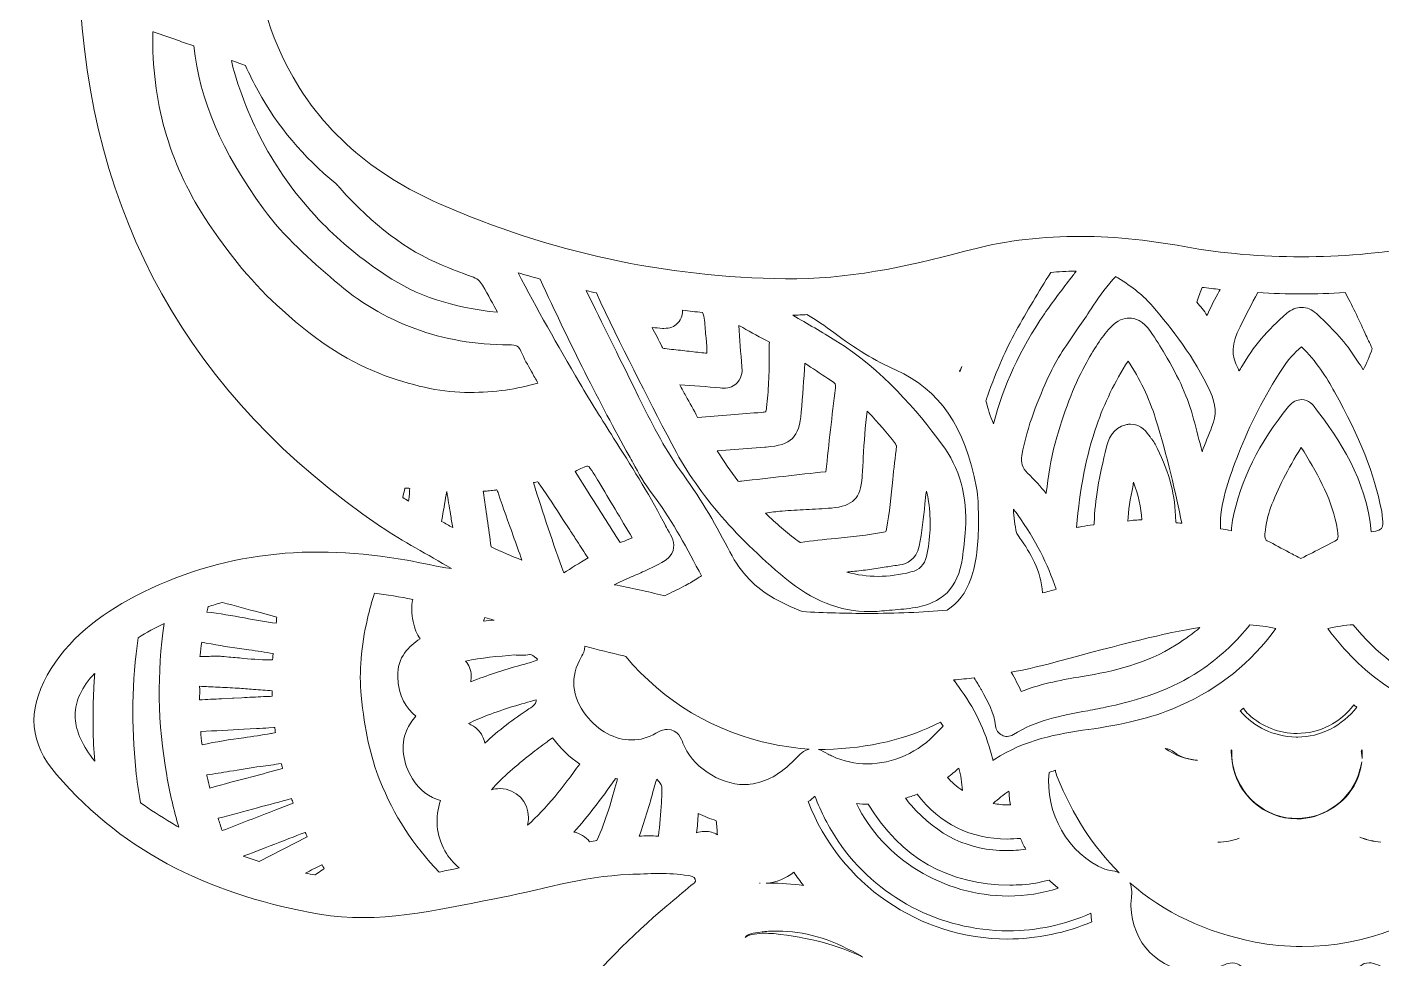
# Model space of a CAD drawing. Extents: x 316 to 1684, y -1896 to -103.
# Drawn here: x 316 to 1043, y -915 to -414 of the extents above; entities that cross this region are included whole.
import ezdxf

# ---------------------------------------------------------------- set-up
doc = ezdxf.new("R2010")
doc.units = 0
doc.header["$MEASUREMENT"] = 0
doc.layers.add('Layer 1', color=7, linetype='Continuous')

# ---------------------------------------------------------------- blocks, each defined once
blk = doc.blocks.new('block 3')
at = {"layer": 'Layer 1', "lineweight": 0}
for points, knots in [([(1673.34, -762.19), (1662.42, -742.79), (1645.38, -729.84), (1626.13, -719.8), (1579.9, -695.65), (1530.89, -691.29), (1480.17, -700.46), (1472.26, -701.9), (1464.42, -703.7), (1456.37, -704.91), (1469.08, -697.31), (1482.2, -690.52), (1494.42, -682.22), (1597.01, -612.54), (1651.13, -515.78), (1656.09, -391.82), (1657.77, -349.84), (1651.93, -308.69), (1637.06, -269.34), (1611.07, -200.51), (1565.67, -148.18), (1500.72, -113.18), (1495.34, -110.27), (1489.49, -108.12), (1483.74, -105.96), (1478.61, -104.02), (1473.29, -103.36), (1467.76, -104.63), (1456.24, -107.26), (1452.69, -116.14), (1459.89, -125.56), (1462.54, -129.04), (1465.99, -132.03), (1469.48, -134.71), (1504.07, -161.2), (1530.16, -194), (1547, -234.47), (1562.92, -272.75), (1566.44, -312.54), (1564.66, -353.22), (1563.42, -381.55), (1557.91, -408.97), (1544.9, -434.47), (1526.94, -469.68), (1498.13, -493.38), (1462.73, -508.99), (1403.63, -535.05), (1341.45, -548.51), (1276.91, -549.25), (1244.48, -549.61), (1212.44, -543.11), (1181.42, -534.64), (1141.75, -523.78), (1102.93, -524.67), (1063.01, -531.95), (1042.09, -535.75), (1021.1, -537.48), (1000.09, -537.46), (1000.09, -537.46), (999.91, -537.46), (999.91, -537.46), (978.9, -537.48), (957.91, -535.75), (936.99, -531.95), (897.07, -524.67), (858.25, -523.78), (818.58, -534.64), (787.56, -543.11), (755.52, -549.61), (723.09, -549.25), (658.55, -548.51), (596.37, -535.05), (537.27, -508.99), (501.87, -493.38), (473.06, -469.68), (455.1, -434.47), (442.09, -408.97), (436.58, -381.55), (435.34, -353.22), (433.56, -312.54), (437.08, -272.75), (453, -234.47), (469.84, -194), (495.93, -161.2), (530.52, -134.71), (534.01, -132.03), (537.46, -129.04), (540.11, -125.56), (547.31, -116.14), (543.76, -107.26), (532.24, -104.63), (526.71, -103.36), (521.39, -104.02), (516.26, -105.96), (510.51, -108.12), (504.66, -110.27), (499.28, -113.18), (434.33, -148.18), (388.93, -200.51), (362.94, -269.34), (348.07, -308.69), (342.23, -349.84), (343.91, -391.82), (348.87, -515.78), (402.99, -612.54), (505.58, -682.22), (517.8, -690.52), (530.92, -697.31), (543.63, -704.91), (535.58, -703.7), (527.74, -701.9), (519.83, -700.46), (469.11, -691.29), (420.1, -695.65), (373.87, -719.8), (354.62, -729.84), (337.58, -742.79), (326.66, -762.19), (315.82, -781.5), (317.18, -798.65), (331.61, -815.5), (368.81, -858.95), (417.78, -881), (472.89, -890.53), (504.31, -895.96), (535.11, -888.27), (565.83, -882.51), (590.21, -877.94), (614, -870.13), (639.08, -869.18), (649.66, -868.8), (660.2, -868.1), (670.74, -869.82), (672.19, -870.06), (673.96, -870.13), (674.55, -871.64), (675.23, -873.37), (673.43, -874.11), (672.36, -875.01), (668.06, -878.7), (663.71, -882.32), (659.38, -885.99), (620.72, -918.68), (588.9, -956.78), (568.23, -1003.36), (540.49, -1065.87), (541.29, -1129.7), (560.55, -1194.13), (578.08, -1252.81), (607.58, -1305.64), (640.94, -1356.5), (684.92, -1423.61), (735.47, -1485.8), (785.51, -1548.36), (833.7, -1608.6), (882.43, -1668.47), (924.51, -1733.3), (952.78, -1776.85), (977.69, -1822.09), (992.65, -1872.18), (994.88, -1879.62), (997.22, -1887), (999.91, -1895.78), (999.93, -1895.87), (999.96, -1895.94), (999.99, -1896.03), (999.99, -1896.01), (1000, -1896.01), (1000, -1896), (1000, -1896.01), (1000.01, -1896.01), (1000.01, -1896.03), (1000.04, -1895.94), (1000.07, -1895.87), (1000.09, -1895.78), (1002.78, -1887), (1005.12, -1879.62), (1007.35, -1872.18), (1022.31, -1822.09), (1047.22, -1776.85), (1075.49, -1733.3), (1117.57, -1668.47), (1166.3, -1608.6), (1214.49, -1548.36), (1264.53, -1485.8), (1315.08, -1423.61), (1359.06, -1356.5), (1392.42, -1305.64), (1421.92, -1252.81), (1439.45, -1194.13), (1458.71, -1129.7), (1459.51, -1065.87), (1431.77, -1003.36), (1411.1, -956.78), (1379.28, -918.68), (1340.63, -885.99), (1336.29, -882.32), (1331.94, -878.7), (1327.64, -875.01), (1326.57, -874.11), (1324.77, -873.37), (1325.45, -871.64), (1326.04, -870.13), (1327.81, -870.06), (1329.26, -869.82), (1339.8, -868.1), (1350.34, -868.8), (1360.92, -869.18), (1386, -870.13), (1409.79, -877.94), (1434.17, -882.51), (1464.89, -888.27), (1495.69, -895.96), (1527.11, -890.53), (1582.22, -881), (1631.19, -858.95), (1668.39, -815.5), (1682.82, -798.65), (1684.18, -781.5), (1673.34, -762.19)], [0, 0, 0, 0, 1, 1, 1, 2, 2, 2, 3, 3, 3, 4, 4, 4, 5, 5, 5, 6, 6, 6, 7, 7, 7, 8, 8, 8, 9, 9, 9, 10, 10, 10, 11, 11, 11, 12, 12, 12, 13, 13, 13, 14, 14, 14, 15, 15, 15, 16, 16, 16, 17, 17, 17, 18, 18, 18, 19, 19, 19, 20, 20, 20, 21, 21, 21, 22, 22, 22, 23, 23, 23, 24, 24, 24, 25, 25, 25, 26, 26, 26, 27, 27, 27, 28, 28, 28, 29, 29, 29, 30, 30, 30, 31, 31, 31, 32, 32, 32, 33, 33, 33, 34, 34, 34, 35, 35, 35, 36, 36, 36, 37, 37, 37, 38, 38, 38, 39, 39, 39, 40, 40, 40, 41, 41, 41, 42, 42, 42, 43, 43, 43, 44, 44, 44, 45, 45, 45, 46, 46, 46, 47, 47, 47, 48, 48, 48, 49, 49, 49, 50, 50, 50, 51, 51, 51, 52, 52, 52, 53, 53, 53, 54, 54, 54, 55, 55, 55, 56, 56, 56, 57, 57, 57, 58, 58, 58, 59, 59, 59, 60, 60, 60, 61, 61, 61, 62, 62, 62, 63, 63, 63, 64, 64, 64, 65, 65, 65, 66, 66, 66, 67, 67, 67, 68, 68, 68, 69, 69, 69, 70, 70, 70, 71, 71, 71, 72, 72, 72, 73, 73, 73, 73]), ([(383.35, -417.25), (383.35, -417.01), (383.36, -416.79), (383.36, -416.58), (383.58, -416.65), (383.81, -416.72), (384.06, -416.8), (388.24, -418.13), (392.5, -419.67), (396.62, -421.15), (399.49, -422.18), (402.37, -423.22), (405.3, -424.22), (408.39, -453.1), (420.31, -480.93), (442.74, -511.71), (453.72, -526.75), (468.14, -539.27), (480.86, -550.32), (507.08, -573.1), (538.56, -584.68), (574.41, -584.74), (579.01, -584.75), (579.81, -585.63), (580.92, -588.16), (582.62, -592.02), (584.66, -595.64), (586.64, -599.13), (587.84, -601.26), (588.98, -603.29), (590.04, -605.34), (578.91, -608.57), (566.91, -610.21), (553.24, -610.33), (539.58, -610.33), (525.26, -607.46), (508.15, -601.3), (489.62, -594.65), (472.51, -583.76), (452.68, -566), (437.72, -552.62), (424.16, -536.41), (411.22, -516.47), (391.99, -486.8), (382.61, -453.42), (383.35, -417.25)], [0, 0, 0, 0, 1, 1, 1, 2, 2, 2, 3, 3, 3, 4, 4, 4, 5, 5, 5, 6, 6, 6, 7, 7, 7, 8, 8, 8, 9, 9, 9, 10, 10, 10, 11, 11, 11, 12, 12, 12, 13, 13, 13, 14, 14, 14, 15, 15, 15, 15]), ([(483.37, -500.09), (483.37, -500.09), (483.84, -500.61), (483.84, -500.61), (501.8, -520.67), (519.22, -533.82), (538.64, -541.97), (543.37, -543.96), (548.56, -545.94), (554.5, -548.05), (557.23, -549.01), (559.09, -550.5), (560.35, -552.76), (563.52, -558.33), (566.1, -562.99), (568.4, -567.28), (544.43, -564.82), (524.79, -558.32), (508.52, -547.44), (495.37, -538.66), (484.24, -529.54), (474.49, -519.57), (451.48, -496.04), (435.28, -467.77), (426.35, -435.55), (426.02, -434.34), (425.75, -433.15), (425.56, -431.99), (427.01, -432.53), (432.02, -434.35), (433.1, -434.74), (435.17, -439.44), (437.42, -444.01), (439.82, -448.36), (450.38, -467.56), (464.06, -483.84), (481.63, -498.12), (482.2, -498.78), (482.78, -499.43), (483.37, -500.09)], [0, 0, 0, 0, 1, 1, 1, 2, 2, 2, 3, 3, 3, 4, 4, 4, 5, 5, 5, 6, 6, 6, 7, 7, 7, 8, 8, 8, 9, 9, 9, 10, 10, 10, 11, 11, 11, 12, 12, 12, 13, 13, 13, 13]), ([(878.49, -545.18), (878.69, -545.18), (878.88, -545.19), (879.08, -545.19), (877.92, -546.7), (876.76, -548.21), (875.62, -549.69), (871.07, -555.6), (866.36, -561.72), (862.03, -568.09), (849, -587.23), (839.98, -606.68), (834.66, -627.18), (833.07, -623.25), (831.67, -619.13), (830.62, -614.89), (830.59, -614.52), (831.01, -613.35), (831.29, -612.58), (831.29, -612.58), (831.39, -612.3), (831.39, -612.3), (836.6, -597.89), (841.32, -587.14), (846.69, -577.43), (852.7, -566.58), (858.99, -556), (865.42, -545.93), (869.6, -545.43), (873.91, -545.18), (878.49, -545.18)], [0, 0, 0, 0, 1, 1, 1, 2, 2, 2, 3, 3, 3, 4, 4, 4, 5, 5, 5, 6, 6, 6, 7, 7, 7, 8, 8, 8, 9, 9, 9, 10, 10, 10, 10]), ([(591.25, -549.43), (607.52, -584.81), (623.15, -615.86), (639.02, -644.34), (639.75, -645.64), (640.46, -646.94), (641.18, -648.25), (644.2, -653.77), (647.32, -659.47), (651.38, -664.73), (661.28, -677.5), (668.71, -691.49), (676.58, -706.31), (676.58, -706.31), (677.92, -708.82), (677.92, -708.82), (677.09, -709.32), (676.28, -709.82), (675.46, -710.33), (673.04, -711.82), (670.76, -713.22), (668.44, -714.42), (665.03, -716.16), (661.61, -717.86), (658.18, -719.55), (658.18, -719.55), (657.58, -719.4), (657.58, -719.4), (648.89, -717.29), (639.96, -715.12), (630.93, -713.57), (633.88, -712.09), (636.99, -710.76), (640.22, -709.39), (642.88, -708.26), (645.64, -707.09), (648.35, -705.79), (648.35, -705.79), (649.17, -705.4), (649.17, -705.4), (657.44, -701.46), (661.22, -699.66), (662.62, -695.2), (663.89, -691.13), (661.97, -687.76), (659.74, -683.87), (659.04, -682.65), (658.22, -681.2), (657.31, -679.47), (649.22, -664.01), (639.8, -649.15), (630.7, -634.79), (624.61, -625.17), (618.3, -615.23), (612.52, -605.27), (600.46, -584.52), (589.46, -565.39), (579.44, -546.08), (583.26, -547.21), (587.18, -548.33), (591.25, -549.43)], [0, 0, 0, 0, 1, 1, 1, 2, 2, 2, 3, 3, 3, 4, 4, 4, 5, 5, 5, 6, 6, 6, 7, 7, 7, 8, 8, 8, 9, 9, 9, 10, 10, 10, 11, 11, 11, 12, 12, 12, 13, 13, 13, 14, 14, 14, 15, 15, 15, 16, 16, 16, 17, 17, 17, 18, 18, 18, 19, 19, 19, 20, 20, 20, 20]), ([(900.26, -548.12), (900.52, -548.25), (900.88, -548.44), (901.37, -548.74), (909.48, -553.67), (915.48, -558.57), (920.24, -564.17), (930.15, -575.79), (942.61, -591.47), (951.02, -609.74), (954.21, -616.64), (954.51, -622.47), (951.98, -628.63), (950.14, -633.12), (948.38, -637.68), (946.68, -642.2), (945.18, -636.32), (943.67, -630.45), (942.12, -624.58), (939.24, -613.59), (934.3, -602.43), (926.57, -589.44), (924.36, -585.77), (921.89, -581.87), (919.01, -577.53), (915.09, -571.62), (910.6, -570.38), (907.52, -570.38), (904.96, -570.38), (901.11, -571.28), (897.32, -575.53), (892.61, -580.83), (888.46, -587.04), (883.86, -595.66), (877.47, -607.63), (872.35, -620.91), (867.75, -637.47), (865.29, -646.38), (864.12, -655.43), (862.99, -664.19), (862.99, -664.19), (862.94, -664.54), (862.94, -664.54), (859.99, -660.91), (856.69, -657.29), (853, -653.62), (850.1, -650.73), (849.24, -648.06), (849.94, -644.1), (852.72, -628.3), (858.82, -613.67), (864.42, -601.44), (868.57, -592.37), (874.19, -584.27), (880.14, -575.69), (882.46, -572.35), (884.85, -568.9), (887.13, -565.41), (890.38, -560.46), (894.3, -554.7), (898.84, -549.59), (899.51, -548.83), (899.97, -548.39), (900.26, -548.12)], [0, 0, 0, 0, 1, 1, 1, 2, 2, 2, 3, 3, 3, 4, 4, 4, 5, 5, 5, 6, 6, 6, 7, 7, 7, 8, 8, 8, 9, 9, 9, 10, 10, 10, 11, 11, 11, 12, 12, 12, 13, 13, 13, 14, 14, 14, 15, 15, 15, 16, 16, 16, 17, 17, 17, 18, 18, 18, 19, 19, 19, 20, 20, 20, 21, 21, 21, 21]), ([(621.48, -556.88), (634.48, -584.81), (648.57, -612.28), (661.89, -637.87), (675.22, -663.48), (694.6, -686.43), (722.88, -710.11), (737.26, -722.14), (752.08, -727.99), (768.2, -727.99), (769.88, -727.99), (771.59, -727.92), (773.4, -727.78), (775.19, -727.61), (776.98, -727.47), (778.77, -727.32), (782.8, -726.98), (786.97, -726.64), (791.13, -726.06), (807.18, -723.86), (815.71, -715.35), (817.97, -699.28), (818.67, -694.35), (819.21, -689.22), (819.6, -683.61), (820.83, -666.22), (816.53, -650.82), (806.8, -637.85), (793.67, -620.34), (775.35, -598.24), (750, -582.52), (742.58, -577.93), (734.92, -573.41), (726.87, -568.88), (729.41, -568.78), (731.96, -568.65), (734.5, -568.5), (739.34, -571.32), (744.11, -574.5), (749.01, -578.2), (760.24, -586.72), (771.08, -593.26), (782.13, -598.21), (805.89, -608.88), (819.28, -628.43), (825.53, -661.6), (826.42, -666.4), (826.51, -671.4), (826.59, -676.68), (826.59, -676.68), (826.65, -679.78), (826.65, -679.78), (826.52, -691.49), (825.76, -701.2), (822.49, -710.48), (819.87, -717.85), (815.61, -723.47), (809.8, -727.21), (796.71, -728.4), (782.37, -729), (767.15, -729), (755.89, -729), (744.06, -728.67), (731.94, -728.02), (726.1, -725.74), (720.38, -722.95), (714.93, -719.69), (705.3, -713.96), (698, -705.73), (691.97, -693.79), (684.83, -679.61), (676.44, -665.92), (666.34, -651.95), (657.59, -639.83), (650.76, -625.98), (644.15, -612.59), (644.15, -612.59), (641.32, -606.86), (641.32, -606.86), (633.55, -591.26), (624.77, -573.58), (616.04, -555.64), (617.82, -556.05), (619.63, -556.46), (621.48, -556.88)], [0, 0, 0, 0, 1, 1, 1, 2, 2, 2, 3, 3, 3, 4, 4, 4, 5, 5, 5, 6, 6, 6, 7, 7, 7, 8, 8, 8, 9, 9, 9, 10, 10, 10, 11, 11, 11, 12, 12, 12, 13, 13, 13, 14, 14, 14, 15, 15, 15, 16, 16, 16, 17, 17, 17, 18, 18, 18, 19, 19, 19, 20, 20, 20, 21, 21, 21, 22, 22, 22, 23, 23, 23, 24, 24, 24, 25, 25, 25, 26, 26, 26, 27, 27, 27, 28, 28, 28, 28]), ([(946.65, -553.86), (949.9, -554.28), (953.15, -554.66), (956.38, -555), (956.23, -555.28), (956.08, -555.56), (955.92, -555.85), (953.65, -560.07), (951.33, -564.37), (949.34, -568.92), (947.73, -566.47), (945.92, -564.07), (943.86, -561.82), (944.85, -558.94), (945.77, -556.32), (946.65, -553.86)], [0, 0, 0, 0, 1, 1, 1, 2, 2, 2, 3, 3, 3, 4, 4, 4, 5, 5, 5, 5]), ([(999.89, -557.43), (999.89, -557.43), (1000.11, -557.43), (1000.11, -557.43), (1007.81, -557.4), (1015.65, -557.15), (1023.47, -556.67), (1027.07, -563.26), (1030.6, -570.46), (1034.21, -578.59), (1035.32, -581.04), (1036.64, -583.92), (1038.07, -586.72), (1036.71, -590.7), (1034.99, -594.54), (1033.15, -598.15), (1031.11, -594.85), (1029.21, -591.94), (1027.31, -589.18), (1021.45, -580.7), (1014.28, -573.71), (1008.03, -567.98), (1005.59, -565.76), (1002.91, -564.63), (1000.05, -564.63), (997.28, -564.63), (994.63, -565.7), (992.16, -567.81), (981.76, -576.72), (973.88, -586.06), (968.06, -596.34), (967.6, -597.15), (967.12, -597.95), (966.62, -598.73), (966.42, -598.3), (966.2, -597.88), (965.97, -597.46), (962.15, -590.53), (962.45, -584.03), (967.03, -575.01), (970.19, -568.75), (973.32, -562.62), (976.58, -556.67), (984.38, -557.15), (992.21, -557.4), (999.89, -557.43)], [0, 0, 0, 0, 1, 1, 1, 2, 2, 2, 3, 3, 3, 4, 4, 4, 5, 5, 5, 6, 6, 6, 7, 7, 7, 8, 8, 8, 9, 9, 9, 10, 10, 10, 11, 11, 11, 12, 12, 12, 13, 13, 13, 14, 14, 14, 15, 15, 15, 15]), ([(665.09, -573.11), (667.39, -570.73), (667.71, -567.74), (667.72, -566.07), (671.29, -566.58), (674.86, -567.02), (678.44, -567.4), (679, -568.58), (679.35, -569.96), (679.5, -571.58), (679.79, -574.72), (680.07, -577.87), (680.35, -581.01), (680.35, -581.01), (680.76, -585.67), (680.76, -585.67), (680.78, -586.88), (680.8, -588.16), (680.79, -589.22), (679.76, -589.14), (678.51, -589.01), (677.08, -588.85), (673.96, -588.52), (670.84, -588.17), (667.73, -587.82), (664.59, -587.47), (661.45, -587.12), (658.33, -586.78), (657.25, -586.66), (657.03, -586.44), (656.63, -585.64), (654.93, -582.18), (653.15, -578.76), (651.38, -575.35), (653.22, -575.61), (655.1, -575.82), (657.05, -575.9), (657.3, -575.91), (657.53, -575.92), (657.75, -575.92), (660.82, -575.92), (663.29, -574.97), (665.09, -573.11)], [0, 0, 0, 0, 1, 1, 1, 2, 2, 2, 3, 3, 3, 4, 4, 4, 5, 5, 5, 6, 6, 6, 7, 7, 7, 8, 8, 8, 9, 9, 9, 10, 10, 10, 11, 11, 11, 12, 12, 12, 13, 13, 13, 14, 14, 14, 14]), ([(697.23, -605.01), (700.08, -601.89), (699.72, -597.79), (699.6, -596.45), (698.96, -589.11), (698.44, -581.61), (697.94, -574.34), (697.94, -574.34), (700.01, -575.48), (700.01, -575.48), (704.68, -578.07), (709.51, -580.74), (714.34, -583.26), (714.22, -586.7), (714.25, -590.13), (714.27, -593.45), (714.28, -594.78), (714.29, -596.12), (714.3, -597.45), (714.12, -599.9), (714, -602.34), (713.88, -604.78), (713.66, -609.5), (713.44, -613.95), (712.84, -618.38), (712.68, -619.61), (712.52, -620.32), (712.41, -620.71), (712.04, -620.8), (711.38, -620.91), (710.26, -621), (704.7, -621.48), (699.14, -621.9), (693.58, -622.32), (687.66, -622.77), (681.74, -623.22), (675.8, -623.74), (673.77, -619.8), (671.6, -615.92), (669.5, -612.17), (668.41, -610.21), (667.3, -608.22), (666.2, -606.21), (673.39, -606.7), (680.73, -607.23), (687.97, -607.91), (688.6, -607.97), (689.17, -607.99), (689.71, -607.99), (692.89, -607.99), (695.42, -606.99), (697.23, -605.01)], [0, 0, 0, 0, 1, 1, 1, 2, 2, 2, 3, 3, 3, 4, 4, 4, 5, 5, 5, 6, 6, 6, 7, 7, 7, 8, 8, 8, 9, 9, 9, 10, 10, 10, 11, 11, 11, 12, 12, 12, 13, 13, 13, 14, 14, 14, 15, 15, 15, 16, 16, 16, 17, 17, 17, 17]), ([(1042.95, -683.38), (1042.54, -683.9), (1041.28, -684.72), (1037.49, -685.21), (1034.97, -657.22), (1020.22, -635.11), (1007.49, -618.85), (1007.39, -618.71), (1007.29, -618.57), (1007.19, -618.43), (1006.28, -617.15), (1004.14, -614.14), (1000.09, -614.14), (997.52, -614.14), (995.18, -615.4), (993.14, -617.88), (977.22, -637.25), (967.37, -657.19), (963.02, -678.85), (962.63, -680.85), (962.52, -682.8), (962.46, -684.56), (960.4, -684.04), (958.41, -683.68), (956.49, -683.48), (956.58, -682.54), (956.54, -681.72), (956.51, -681.08), (956.5, -680.89), (956.49, -680.7), (956.48, -680.68), (956.84, -667.65), (961.59, -655.29), (966.19, -643.33), (972.13, -627.85), (980.07, -612.39), (989.78, -597.39), (992.59, -593.04), (996.33, -589.15), (999.96, -585.78), (1007.94, -593.23), (1013.62, -602.52), (1017.73, -609.92), (1031.29, -634.36), (1039.07, -653.96), (1042.96, -673.48), (1042.96, -673.48), (1043.1, -674.15), (1043.1, -674.15), (1044.18, -680.67), (1043.47, -682.73), (1042.95, -683.38)], [0, 0, 0, 0, 1, 1, 1, 2, 2, 2, 3, 3, 3, 4, 4, 4, 5, 5, 5, 6, 6, 6, 7, 7, 7, 8, 8, 8, 9, 9, 9, 10, 10, 10, 11, 11, 11, 12, 12, 12, 13, 13, 13, 14, 14, 14, 15, 15, 15, 16, 16, 16, 17, 17, 17, 17]), ([(749.82, -607.82), (748.01, -622.74), (746.28, -637.89), (744.69, -652.88), (729.51, -654.49), (714.56, -656.22), (699.32, -657.99), (698.98, -658.03), (698.65, -658.06), (698.34, -658.06), (697.59, -658.06), (697.53, -657.98), (697.35, -657.75), (693.49, -652.71), (689.97, -647.33), (686.3, -641.66), (686.3, -641.66), (711.83, -639.71), (711.83, -639.71), (712.02, -639.69), (712.21, -639.68), (712.6, -639.66), (726.27, -638.6), (730.33, -634.56), (731.47, -620.88), (732.21, -612.13), (732.84, -603.26), (733.42, -594.59), (737.52, -597.38), (741.64, -600.11), (745.66, -602.78), (745.66, -602.78), (748.79, -604.85), (748.79, -604.85), (749.59, -605.39), (750.07, -605.71), (749.82, -607.82)], [0, 0, 0, 0, 1, 1, 1, 2, 2, 2, 3, 3, 3, 4, 4, 4, 5, 5, 5, 6, 6, 6, 7, 7, 7, 8, 8, 8, 9, 9, 9, 10, 10, 10, 11, 11, 11, 12, 12, 12, 12]), ([(816.44, -598.94), (816.87, -598.1), (817.3, -597.26), (817.73, -596.42), (817.38, -597.36), (817.03, -598.3), (816.69, -599.25), (816.64, -599.19), (816.48, -598.98), (816.44, -598.94)], [0, 0, 0, 0, 1, 1, 1, 2, 2, 2, 3, 3, 3, 3]), ([(932.75, -680.27), (932.63, -679.7), (932.48, -678.6), (932.4, -676.5), (931.91, -663.51), (928.33, -650.98), (921.42, -638.14), (921.02, -637.42), (920.43, -636.33), (919.65, -635.39), (919.35, -635), (919.07, -634.58), (918.78, -634.16), (917.15, -631.78), (914.13, -627.36), (908.26, -627.36), (907.58, -627.36), (906.89, -627.42), (906.22, -627.54), (898.13, -628.96), (896.1, -636.9), (895.43, -639.51), (891.28, -655.65), (889.21, -668.22), (888.72, -680.26), (888.7, -680.75), (888.66, -681.1), (888.62, -681.35), (888.5, -681.37), (888.36, -681.39), (888.19, -681.4), (886.1, -681.63), (884.1, -681.99), (882.16, -682.34), (881.2, -682.51), (880.25, -682.68), (879.3, -682.83), (880.99, -662.03), (884.53, -644.05), (890.1, -627.91), (894.18, -616.14), (899.83, -604.55), (906.92, -593.45), (913.2, -602.77), (918.17, -613.19), (921.72, -624.46), (927.97, -644.3), (932.51, -664.78), (935.78, -680.51), (934.15, -680.47), (933.24, -680.36), (932.75, -680.27)], [0, 0, 0, 0, 1, 1, 1, 2, 2, 2, 3, 3, 3, 4, 4, 4, 5, 5, 5, 6, 6, 6, 7, 7, 7, 8, 8, 8, 9, 9, 9, 10, 10, 10, 11, 11, 11, 12, 12, 12, 13, 13, 13, 14, 14, 14, 15, 15, 15, 16, 16, 16, 17, 17, 17, 17]), ([(780.64, -657.14), (779.78, -665.93), (778.9, -675.01), (777.24, -683.7), (777.05, -684.64), (776.87, -684.99), (776.87, -685.03), (776.81, -685.06), (776.5, -685.23), (775.68, -685.39), (767.21, -687.02), (758.36, -687.88), (749.8, -688.72), (743.62, -689.32), (737.23, -689.94), (731.03, -690.86), (731.01, -690.85), (730.61, -690.78), (729.64, -690.08), (723.63, -685.7), (718.12, -680.61), (712.29, -675.21), (712.25, -675.18), (712.22, -675.15), (712.18, -675.12), (715.11, -674.66), (718.09, -674.3), (721.19, -674.03), (725.43, -673.65), (729.81, -673.44), (734.05, -673.23), (738.5, -673.01), (743.1, -672.79), (747.67, -672.38), (759.22, -671.35), (763.38, -667.17), (764.17, -655.82), (764.41, -652.35), (764.6, -648.87), (764.79, -645.39), (765.25, -636.76), (765.7, -628.5), (766.94, -620.38), (767.13, -620.58), (767.32, -620.79), (767.51, -621), (772.76, -626.67), (777.72, -632.03), (782.01, -637.98), (782.48, -638.64), (782.61, -639), (782.65, -639), (781.81, -645.07), (781.22, -651.21), (780.64, -657.14)], [0, 0, 0, 0, 1, 1, 1, 2, 2, 2, 3, 3, 3, 4, 4, 4, 5, 5, 5, 6, 6, 6, 7, 7, 7, 8, 8, 8, 9, 9, 9, 10, 10, 10, 11, 11, 11, 12, 12, 12, 13, 13, 13, 14, 14, 14, 15, 15, 15, 16, 16, 16, 17, 17, 17, 18, 18, 18, 18]), ([(993.44, -696.2), (989.51, -694.12), (985.59, -692.04), (981.7, -689.94), (980.91, -689.51), (980.08, -689.06), (980.41, -686.19), (981.04, -680.65), (982.01, -676.25), (983.46, -672.32), (987.25, -661.99), (992.54, -651.57), (999.95, -639.81), (1007.96, -652.73), (1015.72, -666.15), (1018.75, -681.1), (1019.05, -682.58), (1019.26, -684.12), (1019.47, -685.76), (1019.55, -686.32), (1019.62, -686.89), (1019.7, -687.45), (1019.69, -688.89), (1019.26, -689.53), (1017.94, -690.21), (1017.94, -690.21), (1012.07, -693.21), (1012.07, -693.21), (1007.95, -695.31), (1003.83, -697.41), (999.75, -699.55), (997.65, -698.43), (995.54, -697.32), (993.44, -696.2)], [0, 0, 0, 0, 1, 1, 1, 2, 2, 2, 3, 3, 3, 4, 4, 4, 5, 5, 5, 6, 6, 6, 7, 7, 7, 8, 8, 8, 9, 9, 9, 10, 10, 10, 11, 11, 11, 11]), ([(622.78, -658.29), (628.45, -667.88), (634.49, -678.06), (640.76, -688.35), (640.13, -688.62), (639.5, -688.89), (638.89, -689.15), (637.27, -689.85), (635.72, -690.52), (634.3, -690.97), (628.55, -681.96), (622.83, -672.92), (617.11, -663.89), (617.11, -663.89), (610, -652.68), (610, -652.68), (612.71, -651.29), (615.7, -649.88), (616.94, -649.85), (618.26, -650.66), (621.3, -655.8), (622.78, -658.29)], [0, 0, 0, 0, 1, 1, 1, 2, 2, 2, 3, 3, 3, 4, 4, 4, 5, 5, 5, 6, 6, 6, 7, 7, 7, 7]), ([(520.99, -666.1), (520.87, -666.97), (520.75, -667.85), (520.62, -668.73), (519.58, -668.05), (518.53, -667.36), (517.48, -666.66), (517.89, -665.03), (518.29, -663.39), (518.67, -661.76), (518.85, -661.76), (519.63, -661.76), (519.63, -661.76), (519.63, -661.76), (520.17, -661.76), (520.27, -661.77), (520.51, -661.78), (520.86, -661.81), (521.23, -661.84), (521.2, -663.19), (521.07, -664.91), (520.99, -666.1)], [0, 0, 0, 0, 1, 1, 1, 2, 2, 2, 3, 3, 3, 4, 4, 4, 5, 5, 5, 6, 6, 6, 7, 7, 7, 7]), ([(603.93, -707.28), (598.28, -691.39), (592.8, -675.07), (587.63, -658.68), (588.02, -658.62), (589.94, -658.35), (589.94, -658.35), (590.15, -658.52), (590.57, -658.97), (591.37, -660.13), (595.46, -666.18), (599.54, -672.43), (603.49, -678.46), (603.49, -678.46), (607.16, -684.08), (607.16, -684.08), (608.5, -686.12), (609.82, -688.17), (611.15, -690.22), (613.04, -693.16), (614.99, -696.18), (616.99, -699.17), (612.18, -702.06), (607.93, -704.7), (603.93, -707.28)], [0, 0, 0, 0, 1, 1, 1, 2, 2, 2, 3, 3, 3, 4, 4, 4, 5, 5, 5, 6, 6, 6, 7, 7, 7, 8, 8, 8, 8]), ([(914.36, -678.74), (911.96, -678.8), (909.37, -678.93), (906.76, -679.38), (907.15, -673.78), (908.05, -667.72), (909.6, -660.1), (909.6, -660.1), (909.91, -658.57), (909.91, -658.56), (912.5, -665.54), (913.93, -672.1), (914.36, -678.74)], [0, 0, 0, 0, 1, 1, 1, 2, 2, 2, 3, 3, 3, 4, 4, 4, 4]), ([(538.82, -676.94), (539.58, -672.5), (540.34, -668.05), (541.11, -663.59), (541.11, -663.59), (541.11, -663.56), (541.11, -663.56), (541.14, -663.57), (541.17, -663.57), (541.2, -663.58), (541.2, -663.58), (541.2, -663.58), (541.2, -663.59), (541.79, -667.6), (542.46, -671.61), (543.13, -675.62), (543.53, -678.04), (543.94, -680.46), (544.32, -682.88), (542.35, -681.8), (540.36, -680.69), (538.38, -679.55), (538.38, -679.55), (538.82, -676.94), (538.82, -676.94)], [0, 0, 0, 0, 1, 1, 1, 2, 2, 2, 3, 3, 3, 4, 4, 4, 5, 5, 5, 6, 6, 6, 7, 7, 7, 8, 8, 8, 8]), ([(564.13, -663.09), (565.16, -662.97), (566.29, -662.85), (567.57, -662.73), (567.72, -662.72), (567.89, -662.69), (568.07, -662.66), (568.29, -663.13), (568.56, -663.81), (568.9, -664.79), (571.47, -672.32), (574.19, -679.91), (576.82, -687.25), (578.36, -691.56), (579.93, -695.96), (581.49, -700.37), (576.04, -698.23), (570.52, -695.87), (564.97, -693.31), (563.57, -683.33), (562.16, -673.37), (560.73, -663.42), (561.82, -663.33), (562.93, -663.21), (564.13, -663.09)], [0, 0, 0, 0, 1, 1, 1, 2, 2, 2, 3, 3, 3, 4, 4, 4, 5, 5, 5, 6, 6, 6, 7, 7, 7, 8, 8, 8, 8]), ([(758.92, -706.46), (762.04, -706.13), (765.16, -705.8), (768.26, -705.41), (771.26, -705.03), (774.25, -704.54), (777.13, -704.05), (779.52, -703.66), (781.92, -703.25), (784.31, -702.93), (788.19, -702.41), (793.14, -700.23), (794.72, -692.82), (796.36, -685.24), (797.14, -677.59), (797.9, -670.2), (798.14, -667.88), (798.37, -665.61), (798.62, -663.37), (799.18, -665.23), (799.58, -667.08), (799.85, -668.95), (801.27, -679.03), (800.86, -688.94), (798.64, -698.39), (797.53, -703.1), (795.14, -705.52), (790.38, -706.74), (784.36, -708.29), (778.41, -709.08), (772.68, -709.08), (767.04, -709.08), (761.46, -708.31), (755.98, -706.78), (756.95, -706.67), (757.93, -706.57), (758.92, -706.46)], [0, 0, 0, 0, 1, 1, 1, 2, 2, 2, 3, 3, 3, 4, 4, 4, 5, 5, 5, 6, 6, 6, 7, 7, 7, 8, 8, 8, 9, 9, 9, 10, 10, 10, 11, 11, 11, 12, 12, 12, 12]), ([(845.4, -673.04), (846.26, -674.1), (847.1, -675.21), (847.92, -676.37), (857.03, -689.21), (863.86, -702.53), (868.29, -716.04), (865.91, -716.67), (863.49, -717.32), (861.01, -717.99), (860.15, -706), (854.43, -696.38), (848.88, -688.51), (848.88, -688.51), (848.29, -687.68), (848.29, -687.68), (847.79, -687), (847.11, -686.06), (847.02, -685.66), (846.1, -681.6), (845.65, -677.4), (845.4, -673.04)], [0, 0, 0, 0, 1, 1, 1, 2, 2, 2, 3, 3, 3, 4, 4, 4, 5, 5, 5, 6, 6, 6, 7, 7, 7, 7]), ([(537.05, -867.91), (523.31, -853.81), (512.63, -837.29), (505.26, -818.75), (500.12, -805.82), (497.02, -791.73), (495.21, -773.06), (493.98, -760.37), (495.08, -746.84), (498.59, -731.7), (499.64, -727.14), (500.91, -722.61), (502.37, -718.16), (509.03, -718.99), (515.83, -720.11), (522.92, -721.52), (522.09, -725.23), (522.13, -729.23), (523.08, -733.3), (524.07, -737.52), (524.9, -739.91), (526.81, -742.65), (520.88, -746.69), (514.55, -752.4), (514.8, -762.83), (515.07, -773.67), (519.37, -780.2), (524.56, -784.14), (522.62, -786.39), (520.82, -788.9), (519.47, -792.03), (516.26, -799.48), (517.54, -809.62), (522.74, -817.84), (526.49, -823.79), (531.83, -827.83), (537.83, -829.42), (534.67, -838.38), (535.47, -848.26), (540.17, -856.58), (542.17, -860.11), (544.77, -863.17), (547.81, -865.64), (546.85, -865.84), (545.89, -866.06), (544.9, -866.27), (542.26, -866.85), (539.63, -867.4), (537.05, -867.91)], [0, 0, 0, 0, 1, 1, 1, 2, 2, 2, 3, 3, 3, 4, 4, 4, 5, 5, 5, 6, 6, 6, 7, 7, 7, 8, 8, 8, 9, 9, 9, 10, 10, 10, 11, 11, 11, 12, 12, 12, 13, 13, 13, 14, 14, 14, 15, 15, 15, 16, 16, 16, 16]), ([(449.85, -730.92), (449.72, -731.99), (449.66, -733.09), (449.61, -734.23), (443.96, -733.56), (438.36, -732.53), (432.49, -731.44), (425.92, -730.23), (419.15, -728.99), (412.26, -728.29), (412.49, -727.36), (412.73, -726.38), (412.97, -725.36), (415.5, -724.58), (418.11, -723.82), (420.78, -723.1), (427.47, -724.92), (434.17, -726.72), (440.87, -728.51), (440.87, -728.51), (449.85, -730.92), (449.85, -730.92)], [0, 0, 0, 0, 1, 1, 1, 2, 2, 2, 3, 3, 3, 4, 4, 4, 5, 5, 5, 6, 6, 6, 7, 7, 7, 7]), ([(393.38, -841.52), (387.4, -837.94), (381.82, -834.3), (376.77, -830.67), (375.67, -824.8), (374.81, -818.9), (374.21, -813.08), (371.7, -789.16), (372.12, -765.27), (375.44, -742.03), (379.84, -739.26), (384.48, -736.73), (389.43, -734.38), (385.46, -760.8), (385.9, -788.16), (390.76, -815.91), (392.42, -825.37), (394.59, -834.69), (397.23, -843.76), (395.93, -843.02), (394.64, -842.28), (393.38, -841.52)], [0, 0, 0, 0, 1, 1, 1, 2, 2, 2, 3, 3, 3, 4, 4, 4, 5, 5, 5, 6, 6, 6, 7, 7, 7, 7]), ([(560.92, -733.1), (561.19, -732.46), (561.4, -731.8), (561.57, -731.13), (563.27, -731.6), (564.94, -732.07), (566.55, -732.53), (564.63, -732.73), (562.78, -732.91), (560.92, -733.1)], [0, 0, 0, 0, 1, 1, 1, 2, 2, 2, 3, 3, 3, 3]), ([(885.24, -781.22), (888.91, -780.53), (892.58, -779.84), (896.23, -779.06), (917.69, -774.5), (934, -767.93), (947.55, -758.39), (957.3, -751.52), (965.6, -743.7), (972.27, -735.1), (976.98, -735.41), (981.58, -736.07), (986.29, -737.11), (972.81, -755.58), (955.97, -769.16), (934.98, -778.51), (921.99, -784.3), (907.64, -788.12), (888.48, -790.89), (872.56, -793.18), (854.51, -795.77), (838.35, -805.49), (837.03, -806.29), (835.71, -807.1), (834.38, -807.93), (834.19, -807.12), (833.99, -806.31), (833.78, -805.5), (830.25, -791.81), (824.22, -779.28), (815.87, -768.26), (815, -767.1), (814.12, -765.93), (813.23, -764.73), (816.98, -764.39), (820.67, -764), (824.26, -763.57), (825.67, -765.79), (826.87, -767.8), (827.94, -769.71), (827.94, -769.71), (828.15, -770.09), (828.15, -770.09), (831.74, -776.51), (835.13, -782.57), (835.79, -789.41), (835.99, -791.57), (837.31, -793.48), (839.27, -794.43), (840.14, -794.85), (841.07, -795.06), (842.01, -795.06), (843.18, -795.06), (844.35, -794.73), (845.37, -794.08), (857.32, -786.45), (870.88, -783.91), (885.24, -781.22)], [0, 0, 0, 0, 1, 1, 1, 2, 2, 2, 3, 3, 3, 4, 4, 4, 5, 5, 5, 6, 6, 6, 7, 7, 7, 8, 8, 8, 9, 9, 9, 10, 10, 10, 11, 11, 11, 12, 12, 12, 13, 13, 13, 14, 14, 14, 15, 15, 15, 16, 16, 16, 17, 17, 17, 18, 18, 18, 19, 19, 19, 19]), ([(932.69, -745.89), (916.76, -756.08), (899.09, -760.07), (882.35, -762.86), (872.65, -764.48), (860.79, -766.46), (849.58, -770.96), (848.04, -767.58), (846.27, -764.13), (844.25, -760.55), (851.22, -759.28), (857.83, -757.81), (863.97, -756.16), (863.97, -756.16), (869.64, -754.65), (869.64, -754.65), (903.25, -745.65), (926.73, -739.36), (945.55, -736.55), (941.8, -739.69), (937.55, -742.77), (932.69, -745.89)], [0, 0, 0, 0, 1, 1, 1, 2, 2, 2, 3, 3, 3, 4, 4, 4, 5, 5, 5, 6, 6, 6, 7, 7, 7, 7]), ([(1181.66, -771.91), (1174.05, -782.7), (1168.72, -794.79), (1165.78, -807.91), (1152.16, -799.34), (1136.31, -794.17), (1116.39, -791.73), (1086.62, -788.09), (1063.88, -780.32), (1044.82, -767.27), (1033.37, -759.44), (1023.3, -749.52), (1014.14, -737.02), (1018.75, -736.02), (1023.26, -735.38), (1027.87, -735.08), (1039.86, -750.1), (1054.8, -761.57), (1072.28, -769.17), (1086.98, -775.56), (1102.38, -778.76), (1118.17, -781.73), (1125.76, -783.16), (1132.29, -784.74), (1138.16, -786.55), (1144.25, -788.42), (1149.5, -790.05), (1154.06, -794.3), (1155.24, -795.4), (1156.77, -795.98), (1158.33, -795.98), (1159.16, -795.98), (1160, -795.82), (1160.79, -795.48), (1163.07, -794.49), (1164.56, -792.26), (1164.58, -789.78), (1164.61, -784.29), (1166.76, -780.05), (1169.03, -775.56), (1170.93, -771.81), (1173.14, -767.94), (1175.87, -763.59), (1179.43, -764.02), (1183.09, -764.4), (1186.84, -764.74), (1185.1, -767.12), (1183.37, -769.5), (1181.66, -771.91)], [0, 0, 0, 0, 1, 1, 1, 2, 2, 2, 3, 3, 3, 4, 4, 4, 5, 5, 5, 6, 6, 6, 7, 7, 7, 8, 8, 8, 9, 9, 9, 10, 10, 10, 11, 11, 11, 12, 12, 12, 13, 13, 13, 14, 14, 14, 15, 15, 15, 16, 16, 16, 16]), ([(447.96, -750.58), (447.96, -750.58), (447.73, -752.81), (447.61, -753.92), (447.08, -753.93), (446.54, -753.94), (446.01, -753.94), (440.91, -753.94), (435.56, -753.45), (429.9, -752.93), (426.86, -752.65), (423.71, -752.36), (420.41, -752.12), (419.47, -751.99), (418.45, -751.93), (417.24, -751.93), (416.09, -751.93), (414.85, -751.99), (413.54, -752.05), (412.29, -752.12), (410.97, -752.18), (409.62, -752.18), (409.26, -752.18), (408.93, -752.18), (408.6, -752.17), (408.6, -752.17), (408.69, -751.47), (408.69, -751.47), (408.98, -749.17), (409.29, -746.83), (409.55, -744.44), (416.2, -745.67), (423.03, -746.9), (429.85, -747.87), (431.54, -748.11), (433.23, -748.34), (434.92, -748.57), (439.43, -749.17), (443.72, -749.75), (447.96, -750.58)], [0, 0, 0, 0, 1, 1, 1, 2, 2, 2, 3, 3, 3, 4, 4, 4, 5, 5, 5, 6, 6, 6, 7, 7, 7, 8, 8, 8, 9, 9, 9, 10, 10, 10, 11, 11, 11, 12, 12, 12, 13, 13, 13, 13]), ([(659.53, -791.3), (657.14, -791.3), (655.11, -792.33), (653.45, -793.33), (649.44, -795.74), (645.07, -796.96), (640.46, -796.96), (631.34, -796.96), (622.44, -792.17), (616.04, -783.8), (608.01, -773.3), (607.2, -763.24), (613.46, -752.16), (613.46, -752.16), (613.69, -751.78), (613.69, -751.78), (614.25, -750.86), (615.38, -748.99), (615.34, -746.6), (622.29, -748.52), (629.34, -750.21), (636.17, -751.84), (636.17, -751.84), (637.21, -752.09), (637.21, -752.09), (657.55, -776.44), (684.89, -792.73), (716.4, -799.25), (722.71, -800.55), (729.45, -801.45), (735.69, -801.85), (732.81, -802.56), (730.72, -804.7), (728.1, -807.37), (720.23, -815.42), (712.57, -819.67), (703.98, -820.73), (702.98, -820.85), (701.93, -820.91), (700.88, -820.91), (687.33, -820.91), (672.25, -810.69), (667.94, -798.59), (667.3, -796.79), (665.34, -791.3), (659.53, -791.3)], [0, 0, 0, 0, 1, 1, 1, 2, 2, 2, 3, 3, 3, 4, 4, 4, 5, 5, 5, 6, 6, 6, 7, 7, 7, 8, 8, 8, 9, 9, 9, 10, 10, 10, 11, 11, 11, 12, 12, 12, 13, 13, 13, 14, 14, 14, 15, 15, 15, 15]), ([(579.19, -751.37), (580.03, -751.42), (580.86, -751.46), (581.68, -751.46), (583.09, -751.46), (584.33, -751.33), (585.49, -751.08), (585.67, -751.04), (585.83, -751.02), (585.97, -751.02), (586.74, -751.02), (587.8, -751.82), (589.46, -753.14), (589.6, -753.26), (589.74, -753.37), (589.88, -753.48), (589.79, -753.73), (589.67, -753.98), (589.56, -754.17), (587, -755.11), (584.29, -755.85), (581.43, -756.63), (581.43, -756.63), (580.88, -756.78), (580.88, -756.78), (571.76, -759.27), (562.76, -762.26), (554, -765.68), (554.2, -764.66), (554.3, -763.6), (554.28, -762.5), (554.22, -759.33), (553.1, -756.61), (551.23, -754.59), (559.7, -752.78), (568.48, -752.04), (577.6, -751.3), (578.13, -751.31), (578.66, -751.34), (579.19, -751.37)], [0, 0, 0, 0, 1, 1, 1, 2, 2, 2, 3, 3, 3, 4, 4, 4, 5, 5, 5, 6, 6, 6, 7, 7, 7, 8, 8, 8, 9, 9, 9, 10, 10, 10, 11, 11, 11, 12, 12, 12, 13, 13, 13, 13]), ([(341.67, -785.24), (341.2, -777.37), (344.24, -769.91), (350.97, -762.45), (351.34, -762.03), (351.72, -761.62), (352.1, -761.21), (351.88, -764.61), (351.69, -768.14), (351.52, -771.9), (350.95, -784.34), (351.16, -796.54), (352.14, -808.38), (345.62, -800.31), (342.11, -792.57), (341.67, -785.24)], [0, 0, 0, 0, 1, 1, 1, 2, 2, 2, 3, 3, 3, 4, 4, 4, 5, 5, 5, 5]), ([(408.46, -768.11), (411.68, -768.29), (414.9, -768.44), (418.12, -768.59), (421.7, -768.76), (425.28, -768.92), (428.85, -769.14), (431.68, -769.32), (434.51, -769.55), (437.34, -769.79), (440.61, -770.06), (443.97, -770.34), (447.35, -770.52), (447.39, -771.59), (447.42, -772.63), (447.42, -773.46), (446.15, -773.57), (444.38, -773.64), (442.7, -773.7), (438.84, -773.85), (434.99, -774.08), (431.13, -774.31), (431.13, -774.31), (426.77, -774.56), (426.77, -774.56), (426.64, -774.55), (426.5, -774.54), (426.37, -774.54), (426.26, -774.54), (426.15, -774.55), (426.04, -774.55), (426.04, -774.55), (420.16, -774.84), (420.16, -774.84), (416.32, -775.03), (412.37, -775.22), (408.42, -775.46), (408.5, -773.08), (408.53, -770.61), (408.46, -768.11)], [0, 0, 0, 0, 1, 1, 1, 2, 2, 2, 3, 3, 3, 4, 4, 4, 5, 5, 5, 6, 6, 6, 7, 7, 7, 8, 8, 8, 9, 9, 9, 10, 10, 10, 11, 11, 11, 12, 12, 12, 13, 13, 13, 13]), ([(552.76, -788.16), (556.16, -786.48), (559.65, -785.03), (563.08, -783.7), (572.11, -780.22), (581.17, -777.55), (589.15, -775.38), (589.18, -777.23), (588.16, -778.44), (585.25, -780.31), (576.89, -785.68), (568.96, -791.86), (561.54, -798.72), (561.04, -796), (559.74, -793.43), (557.79, -791.43), (556.35, -789.96), (554.65, -788.86), (552.76, -788.16)], [0, 0, 0, 0, 1, 1, 1, 2, 2, 2, 3, 3, 3, 4, 4, 4, 5, 5, 5, 6, 6, 6, 6]), ([(998.05, -795.41), (997.72, -795.41), (997.4, -795.41), (997.16, -795.4), (984.66, -794.9), (974.83, -790.3), (967.16, -781.34), (967.76, -780.84), (968.32, -780.34), (968.84, -779.86), (969.58, -780.98), (970.49, -782.25), (971.7, -783.34), (978.95, -789.86), (988.18, -793.45), (997.7, -793.45), (1009.73, -793.45), (1020.87, -787.77), (1028.08, -778.1), (1028.63, -778.53), (1029.19, -778.93), (1029.76, -779.31), (1022.08, -789.28), (1010.06, -795.41), (998.05, -795.41)], [0, 0, 0, 0, 1, 1, 1, 2, 2, 2, 3, 3, 3, 4, 4, 4, 5, 5, 5, 6, 6, 6, 7, 7, 7, 8, 8, 8, 8]), ([(432.24, -791.22), (432.24, -791.22), (439.05, -790.85), (439.05, -790.85), (441.23, -790.74), (443.41, -790.59), (445.59, -790.44), (445.59, -790.44), (448.33, -790.25), (448.33, -790.25), (448.49, -790.25), (448.66, -790.25), (448.81, -790.24), (448.84, -790.45), (449.09, -792.34), (449.17, -793.03), (448.68, -793.12), (446.73, -793.48), (446.73, -793.48), (441.94, -794.35), (436.97, -795.06), (432.17, -795.74), (424.83, -796.78), (417.27, -797.86), (409.77, -799.59), (409.42, -797), (409.17, -794.64), (409.01, -792.4), (416.79, -792.06), (424.63, -791.63), (432.24, -791.22)], [0, 0, 0, 0, 1, 1, 1, 2, 2, 2, 3, 3, 3, 4, 4, 4, 5, 5, 5, 6, 6, 6, 7, 7, 7, 8, 8, 8, 9, 9, 9, 10, 10, 10, 10]), ([(807.58, -789.57), (807.25, -789.92), (805.38, -791.9), (804.67, -792.66), (794.57, -803.54), (780.83, -809.77), (766.98, -809.77), (760.4, -809.77), (754.08, -808.4), (748.19, -805.7), (747.45, -805.36), (746.72, -805), (745.99, -804.59), (744.03, -803.48), (742.41, -802.57), (740.76, -802.06), (741.38, -802.07), (741.98, -802.08), (742.57, -802.08), (743.17, -802.08), (743.76, -802.07), (744.39, -802.06), (768.49, -801.29), (788.21, -796.61), (806.27, -787.34), (806.76, -788.2), (807.2, -788.93), (807.58, -789.57)], [0, 0, 0, 0, 1, 1, 1, 2, 2, 2, 3, 3, 3, 4, 4, 4, 5, 5, 5, 6, 6, 6, 7, 7, 7, 8, 8, 8, 9, 9, 9, 9]), ([(569.9, -823.08), (569.9, -823.08), (569.59, -823.08), (569.59, -823.08), (568.03, -823.08), (566.53, -823.3), (565.11, -823.73), (571.27, -816.68), (578.63, -810.59), (586.26, -804.52), (589.02, -802.32), (591.98, -800.16), (594.83, -798.07), (595.87, -797.32), (596.9, -796.56), (597.94, -795.8), (602.05, -801.37), (606.94, -806.08), (612.55, -809.87), (603.6, -822.27), (594.97, -833.41), (584.43, -842.8), (584.81, -841.47), (585.03, -840.07), (585.04, -838.63), (585.07, -830.08), (578.42, -823.25), (569.9, -823.08)], [0, 0, 0, 0, 1, 1, 1, 2, 2, 2, 3, 3, 3, 4, 4, 4, 5, 5, 5, 6, 6, 6, 7, 7, 7, 8, 8, 8, 9, 9, 9, 9]), ([(926.92, -801.48), (928.52, -801.61), (930.12, -802.32), (931.8, -803.63), (934.98, -806.12), (939.01, -807.48), (944.07, -807.75), (944.07, -807.86), (944.08, -807.97), (944.09, -808.07), (937.43, -807.2), (931.75, -805.02), (926.92, -801.48)], [0, 0, 0, 0, 1, 1, 1, 2, 2, 2, 3, 3, 3, 4, 4, 4, 4]), ([(992.04, -838.7), (993.86, -838.98), (995.71, -839.12), (997.53, -839.12), (997.53, -839.12), (997.53, -839.12), (997.54, -839.12), (1013.15, -839.12), (1026.96, -828.7), (1031.13, -813.78), (1031.13, -813.78), (1031.4, -812.85), (1031.4, -812.85), (1031.75, -811.67), (1032.17, -810.27), (1032.39, -808.74), (1031.18, -819.36), (1025.59, -828.09), (1015.97, -834.03), (1010.35, -837.5), (1004, -839.34), (997.59, -839.34), (980.11, -839.35), (965.17, -826.14), (962.84, -808.62), (962.48, -805.96), (962.31, -803.94), (962.34, -802.22), (962.45, -802.32), (962.56, -802.42), (962.68, -802.52), (962.66, -802.73), (962.64, -802.96), (962.64, -803.18), (962.14, -820.46), (975.04, -836.06), (992.04, -838.7)], [0, 0, 0, 0, 1, 1, 1, 2, 2, 2, 3, 3, 3, 4, 4, 4, 5, 5, 5, 6, 6, 6, 7, 7, 7, 8, 8, 8, 9, 9, 9, 10, 10, 10, 11, 11, 11, 12, 12, 12, 12]), ([(1032.59, -802.25), (1032.67, -803.86), (1032.65, -805.45), (1032.55, -806.99), (1032.57, -806.07), (1032.51, -805.13), (1032.3, -804.17), (1032.12, -803.34), (1032.03, -802.9), (1032.59, -802.25)], [0, 0, 0, 0, 1, 1, 1, 2, 2, 2, 3, 3, 3, 3]), ([(452.27, -809.58), (452.43, -810.2), (452.59, -810.8), (452.74, -811.37), (452.82, -811.68), (452.91, -811.98), (452.99, -812.29), (447.5, -813.78), (442, -815.24), (436.51, -816.7), (429.09, -818.67), (421.45, -820.7), (413.89, -822.8), (413.45, -820.74), (412.97, -818.71), (412.51, -816.72), (412.43, -816.4), (412.36, -816.08), (412.28, -815.76), (416.4, -815.15), (420.53, -814.46), (424.53, -813.79), (430.04, -812.87), (435.74, -811.92), (441.32, -811.17), (444.81, -810.71), (448.5, -810.2), (452.27, -809.58)], [0, 0, 0, 0, 1, 1, 1, 2, 2, 2, 3, 3, 3, 4, 4, 4, 5, 5, 5, 6, 6, 6, 7, 7, 7, 8, 8, 8, 9, 9, 9, 9]), ([(809.96, -817.07), (812.09, -815.54), (814.16, -813.85), (816.15, -812.02), (817.07, -815.85), (817.78, -819.91), (817.96, -824.06), (814.85, -822), (812.11, -819.64), (809.96, -817.07)], [0, 0, 0, 0, 1, 1, 1, 2, 2, 2, 3, 3, 3, 3]), ([(897.39, -866.98), (896.31, -866.76), (895.18, -866.53), (894.51, -866.27), (875.04, -858.69), (861.89, -835.72), (864.63, -814.38), (865.61, -814.07), (866.55, -813.7), (867.39, -813.37), (867.54, -813.31), (867.71, -813.24), (867.88, -813.18), (868.09, -814.29), (868.36, -815.5), (868.86, -816.73), (877.18, -837.29), (888.31, -854.48), (902.17, -868.24), (900.57, -867.61), (898.9, -867.28), (897.39, -866.98)], [0, 0, 0, 0, 1, 1, 1, 2, 2, 2, 3, 3, 3, 4, 4, 4, 5, 5, 5, 6, 6, 6, 7, 7, 7, 7]), ([(617.79, -851.63), (615.76, -848.97), (612.79, -847.08), (609.37, -846.43), (617.02, -838.09), (623.96, -828.78), (631.48, -817.99), (631.57, -817.87), (631.64, -817.77), (631.71, -817.68), (631.71, -817.68), (632.61, -817.86), (632.8, -817.89), (632.68, -818.32), (632.56, -818.77), (632.45, -819.21), (629.87, -828.83), (626.62, -840), (621.78, -850.95), (620.45, -851.18), (619.12, -851.4), (617.79, -851.63)], [0, 0, 0, 0, 1, 1, 1, 2, 2, 2, 3, 3, 3, 4, 4, 4, 5, 5, 5, 6, 6, 6, 7, 7, 7, 7]), ([(644.46, -848.58), (647.77, -839.54), (650.39, -830.34), (652.75, -821.55), (653.05, -820.44), (653.46, -819.25), (654.01, -817.93), (655.54, -819.82), (656.27, -820.82), (656.47, -821.6), (656.83, -822.94), (656.67, -825.86), (656.4, -830.67), (656.05, -836.48), (655.61, -842.58), (654.78, -848.59), (653, -848.52), (651.21, -848.49), (649.42, -848.49), (647.78, -848.49), (646.13, -848.52), (644.46, -848.58)], [0, 0, 0, 0, 1, 1, 1, 2, 2, 2, 3, 3, 3, 4, 4, 4, 5, 5, 5, 6, 6, 6, 7, 7, 7, 7]), ([(439.44, -833.39), (445.56, -831.75), (451.69, -830.1), (457.81, -828.46), (458.12, -829.29), (458.42, -830.12), (458.71, -830.94), (458.71, -830.94), (449.3, -834.56), (449.3, -834.56), (439.7, -838.26), (430.1, -841.95), (420.51, -845.66), (419.76, -843.29), (419.06, -841.1), (418.36, -839.04), (425.39, -837.17), (432.42, -835.28), (439.44, -833.39)], [0, 0, 0, 0, 1, 1, 1, 2, 2, 2, 3, 3, 3, 4, 4, 4, 5, 5, 5, 6, 6, 6, 6]), ([(751.32, -851.33), (771.73, -881.45), (805.86, -899.43), (842.61, -899.43), (842.61, -899.43), (842.62, -899.43), (842.62, -899.43), (858.03, -899.43), (872.91, -896.29), (886.92, -890.06), (887.06, -891.61), (887.25, -893.12), (887.5, -894.6), (874.18, -900.43), (857.39, -903.89), (842.28, -903.89), (795.02, -903.9), (752.08, -874.28), (735.21, -830.09), (736.57, -829.17), (737.75, -828.14), (738.81, -827.17), (741.99, -835.66), (746.19, -843.78), (751.32, -851.33)], [0, 0, 0, 0, 1, 1, 1, 2, 2, 2, 3, 3, 3, 4, 4, 4, 5, 5, 5, 6, 6, 6, 7, 7, 7, 8, 8, 8, 8]), ([(842.14, -850.15), (844.43, -850.15), (846.79, -850.04), (849.21, -849.81), (850.01, -851.7), (850.92, -853.68), (852.01, -855.67), (848.46, -856.13), (844.99, -856.36), (841.64, -856.36), (821.67, -856.37), (804.92, -848.41), (790.43, -832.04), (789.28, -830.74), (788.27, -829.48), (787.36, -828.24), (789.45, -827.62), (791.55, -826.92), (793.62, -826.1), (806.13, -842.06), (822.43, -850.15), (842.13, -850.15), (842.14, -850.15), (842.14, -850.15), (842.14, -850.15)], [0, 0, 0, 0, 1, 1, 1, 2, 2, 2, 3, 3, 3, 4, 4, 4, 5, 5, 5, 6, 6, 6, 7, 7, 7, 8, 8, 8, 8]), ([(842.46, -831.87), (839.86, -831.87), (837.17, -831.56), (834.48, -830.99), (837.29, -828.54), (840.1, -826.39), (842.98, -824.5), (843.1, -826.87), (843.33, -829.34), (843.77, -831.84), (843.34, -831.86), (842.9, -831.87), (842.46, -831.87)], [0, 0, 0, 0, 1, 1, 1, 2, 2, 2, 3, 3, 3, 4, 4, 4, 4]), ([(679.88, -846.04), (679.88, -846.04), (679.42, -846.05), (679.42, -846.05), (677.97, -846.1), (676.59, -846.38), (675.3, -846.88), (675.67, -843.45), (675.92, -840.04), (676.16, -836.69), (676.17, -836.62), (676.17, -836.55), (676.18, -836.48), (679.4, -838.04), (682.62, -839.31), (685.86, -840.31), (686.11, -842.81), (686.32, -845.32), (686.41, -847.82), (684.51, -846.69), (682.28, -846.04), (679.88, -846.04)], [0, 0, 0, 0, 1, 1, 1, 2, 2, 2, 3, 3, 3, 4, 4, 4, 5, 5, 5, 6, 6, 6, 7, 7, 7, 7]), ([(843.52, -874.89), (843.52, -874.89), (843.53, -874.89), (843.53, -874.89), (845.68, -874.89), (847.89, -874.82), (850.09, -874.7), (855.07, -874.43), (859.74, -873.38), (864.48, -872.2), (866.07, -873.72), (867.74, -875.18), (869.49, -876.56), (860.88, -879.36), (851.9, -880.76), (842.66, -880.76), (807.74, -880.76), (775.63, -860.8), (761.06, -831.12), (763.26, -831.33), (765.38, -831.42), (767.45, -831.42), (767.45, -831.42), (767.45, -831.42), (767.46, -831.42), (784.93, -860.27), (810.52, -874.89), (843.52, -874.89)], [0, 0, 0, 0, 1, 1, 1, 2, 2, 2, 3, 3, 3, 4, 4, 4, 5, 5, 5, 6, 6, 6, 7, 7, 7, 8, 8, 8, 9, 9, 9, 9]), ([(465.12, -846.62), (465.49, -847.39), (465.86, -848.17), (466.23, -848.95), (466.23, -848.95), (440.39, -862.16), (440.39, -862.16), (437.51, -861.27), (434.66, -860.34), (431.86, -859.36), (437.93, -857.04), (460.1, -848.54), (465.12, -846.62)], [0, 0, 0, 0, 1, 1, 1, 2, 2, 2, 3, 3, 3, 4, 4, 4, 4]), ([(955.17, -851.9), (959.08, -851.84), (962.94, -851.1), (966.66, -849.71), (962.97, -851.13), (959.12, -851.88), (955.17, -851.9)], [0, 0, 0, 0, 1, 1, 1, 2, 2, 2, 2]), ([(1031.39, -849.12), (1035.05, -850.61), (1038.79, -851.5), (1042.58, -851.78), (1038.68, -851.58), (1034.96, -850.7), (1031.39, -849.12)], [0, 0, 0, 0, 1, 1, 1, 2, 2, 2, 2]), ([(465.26, -868.46), (468.2, -866.96), (471.14, -865.45), (474.08, -863.95), (474.14, -864.03), (475.15, -865.74), (475.38, -866.12), (474.95, -866.41), (470.29, -869.43), (470.29, -869.43), (468.6, -869.12), (466.93, -868.8), (465.26, -868.46)], [0, 0, 0, 0, 1, 1, 1, 2, 2, 2, 3, 3, 3, 4, 4, 4, 4]), ([(727.48, -868.01), (729.08, -870.31), (730.8, -872.68), (732.64, -875.05), (726.76, -874.26), (720.65, -873.86), (714.17, -873.86), (713.69, -873.86), (713.2, -873.87), (712.71, -873.87), (718.01, -873.43), (723.1, -871.39), (727.48, -868.01)], [0, 0, 0, 0, 1, 1, 1, 2, 2, 2, 3, 3, 3, 4, 4, 4, 4]), ([(709.12, -873.94), (709.13, -873.94), (709.13, -873.93), (709.13, -873.92), (709.22, -873.93), (709.31, -873.93), (709.41, -873.93), (709.31, -873.94), (709.22, -873.94), (709.12, -873.94)], [0, 0, 0, 0, 1, 1, 1, 2, 2, 2, 3, 3, 3, 3]), ([(1090.78, -881.05), (1090.87, -881.77), (1090.98, -882.59), (1090.97, -883.04), (1090.72, -895.7), (1087.73, -904.25), (1081.27, -910.78), (1074.85, -917.27), (1065.55, -920.99), (1055.76, -920.99), (1050.58, -920.99), (1045.5, -919.89), (1041.06, -917.81), (1039.34, -917.01), (1037.87, -916.64), (1036.44, -916.64), (1032.5, -916.64), (1029.84, -919.04), (1028.52, -923.76), (1024.62, -937.61), (1014.57, -944.93), (999.41, -944.93), (984.6, -944.92), (974.66, -937.59), (970.69, -923.75), (969.36, -919.09), (966.71, -916.73), (962.8, -916.73), (961.5, -916.73), (960.17, -917.03), (958.64, -917.68), (953.34, -919.89), (947.98, -921.01), (942.7, -921.01), (923.58, -921.01), (909.17, -906.31), (908.42, -886.06), (908.39, -885.25), (908.5, -884.15), (908.63, -882.99), (908.92, -880.18), (909.28, -876.79), (907.9, -873.6), (926.14, -889.64), (948.62, -900.31), (975.21, -905.48), (983.47, -907.09), (991.95, -907.91), (1000.4, -907.91), (1000.4, -907.91), (1000.41, -907.91), (1000.41, -907.91), (1034.17, -907.91), (1066.34, -895.11), (1091.14, -873.69), (1090.14, -876.28), (1090.5, -878.97), (1090.78, -881.05)], [0, 0, 0, 0, 1, 1, 1, 2, 2, 2, 3, 3, 3, 4, 4, 4, 5, 5, 5, 6, 6, 6, 7, 7, 7, 8, 8, 8, 9, 9, 9, 10, 10, 10, 11, 11, 11, 12, 12, 12, 13, 13, 13, 14, 14, 14, 15, 15, 15, 16, 16, 16, 17, 17, 17, 18, 18, 18, 19, 19, 19, 19]), ([(710.99, -900), (713.61, -899.7), (716.26, -899.56), (718.88, -899.56), (732.79, -899.56), (746.82, -903.62), (761.76, -911.98), (762.67, -912.49), (763.56, -913.03), (764.46, -913.56), (751.12, -907.11), (735.79, -903.06), (716.72, -900.96), (716.6, -900.95), (716.48, -900.94), (716.36, -900.93), (714.65, -900.84), (713.13, -900.79), (711.77, -900.79), (708.16, -900.79), (704.3, -901.12), (701.34, -902.96), (702.67, -901.2), (705.08, -900.66), (710.49, -900.05), (710.49, -900.05), (710.99, -900), (710.99, -900)], [0, 0, 0, 0, 1, 1, 1, 2, 2, 2, 3, 3, 3, 4, 4, 4, 5, 5, 5, 6, 6, 6, 7, 7, 7, 8, 8, 8, 9, 9, 9, 9])]:
    blk.add_open_spline(points, degree=3, knots=knots, dxfattribs=at)
blk = doc.blocks.new('block 2')
at = {"layer": 'Layer 1'}
blk.add_blockref('block 3', (0, 0), dxfattribs=at)

msp = doc.modelspace()

# ---------------------------------------------------------------- block references
at = {"layer": 'Layer 1'}
msp.add_blockref('block 2', (0, 0), dxfattribs=at)

doc.saveas('drawing.dxf')
